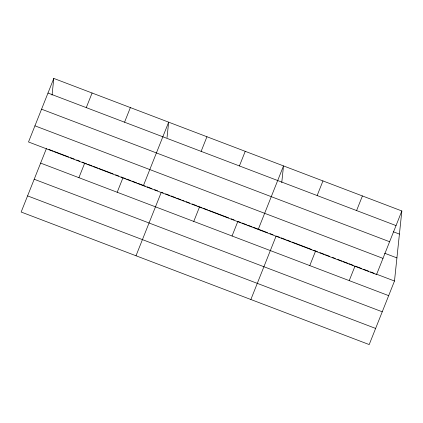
<?xml version="1.0" encoding="UTF-8"?>
<svg xmlns="http://www.w3.org/2000/svg" width="423" height="423" viewBox="0 0 423 423"><rect width="100%" height="100%" fill="white"/><g stroke="black" fill="none" stroke-linecap="round" stroke-linejoin="round"><path stroke-width="0.63" d="M52.045 95.122L53.8 78.429L401.85 210.971L394.49 281.025L369.2 344.571L21.15 212.029L46.44 148.484M167.037 137.581L168.655 122.168L143.371 185.713M281.76 182.604L283.51 165.906L258.226 229.451M53.8 78.429L28.51 141.975L376.56 274.516L401.85 210.971M86.271 107.622L92.087 93.007M78.905 177.681L84.722 163.066L86.578 163.77M124.552 122.205L130.369 107.585M117.192 192.259L123.008 177.644L121.158 176.941M136.005 255.767L161.295 192.222L163.146 192.93M201.126 151.36L206.942 136.745M193.76 221.419L199.582 206.805L197.726 206.096M239.413 165.943L245.229 151.328M232.047 236.002L237.863 221.382L240.951 222.561M250.865 299.51L276.15 235.965M317.144 195.542L322.961 180.928M309.779 265.602L315.595 250.987M356.589 210.564L362.405 195.949M349.224 280.623L355.04 266.009M47.984 93.044L396.034 225.586M393.258 231.741L399.418 234.088M41.56 109.192L389.609 241.734M384.592 253.213L396.917 257.908M34.94 125.827L382.989 258.368M48.909 149.425L53.229 151.069M54.467 151.54L68.669 156.949M70.519 157.657L74.226 159.069M76.695 160.005L79.783 161.184M82.252 162.125L84.103 162.829M87.81 164.24L92.135 165.885M93.367 166.355L97.692 168.005M98.924 168.47L113.126 173.879M115.601 174.821L118.689 176M123.627 177.877L125.478 178.585M126.715 179.056L131.035 180.7M132.272 181.171L136.592 182.815M137.829 183.286L145.237 186.109M147.093 186.813L152.031 188.695M154.501 189.636L157.589 190.815M165.615 193.871L169.94 195.516M171.172 195.986L175.497 197.631M176.729 198.101L181.055 199.751M182.292 200.222L184.142 200.925M185.993 201.628L189.7 203.04M192.169 203.981L196.494 205.626M200.195 207.037L202.051 207.746M203.283 208.216L207.608 209.861M208.84 210.331L228.605 217.856M231.074 218.797L234.162 219.971M242.189 223.032L246.509 224.676M247.746 225.147L252.066 226.791M253.303 227.262L267.505 232.671M269.974 233.612L273.062 234.786M276.769 236.198L279.846 237.372M281.084 237.842L285.398 239.481M286.63 239.952L290.945 241.596M292.177 242.067L311.899 249.575M313.75 250.279L317.446 251.69M319.91 252.626L324.224 254.271M325.456 254.741L329.771 256.386M332.235 257.321L335.317 258.495M337.787 259.436L342.101 261.076M343.333 261.546L347.648 263.191M348.88 263.661L353.194 265.3M355.658 266.241L361.824 268.589M363.669 269.292L368.602 271.169M370.453 271.873L374.149 273.284M375.999 273.988L394.49 281.025M40.619 163.098L388.674 295.645M34.194 179.246L382.244 311.793M27.574 195.881L375.624 328.428"/></g></svg>
